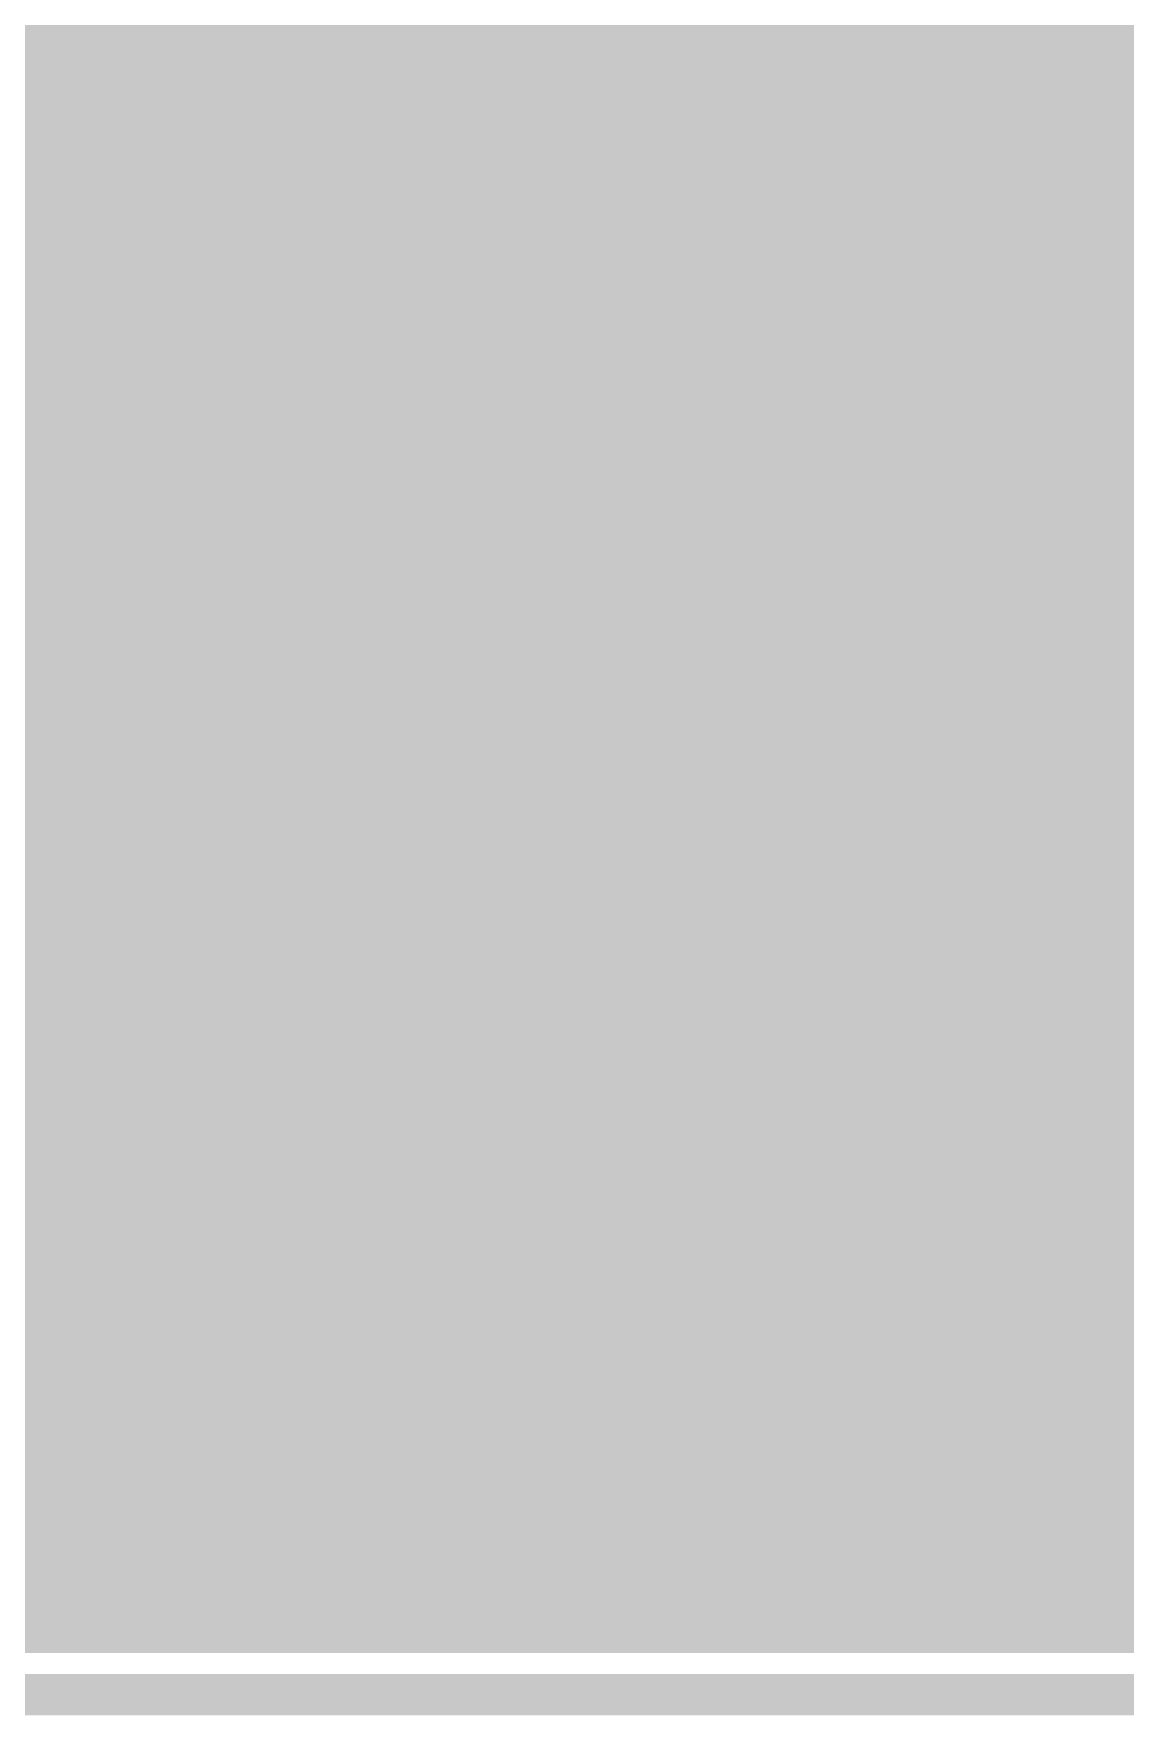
# Model space of a CAD drawing. Extents: x -7 to 100, y -42 to 30.
# Drawn here: x 17.45 to 24.13, y -0.13 to 10.17 of the extents above; entities that cross this region are included whole.
import ezdxf

# ---------------------------------------------------------------- set-up
doc = ezdxf.new("R2010")
doc.units = 0
doc.header["$MEASUREMENT"] = 0
doc.layers.get('0').update_dxf_attribs({"linetype": 'CONTINUOUS'})
for name, color, linetype in [('22-315-0_BOT', 7, 'CONTINUOUS'), ('22-315-0_DRD', 7, 'CONTINUOUS'), ('22-315-0_GND', 6, 'CONTINUOUS'), ('22-315-0_IN1', 4, 'CONTINUOUS'), ('22-315-0_SMB', 3, 'CONTINUOUS'), ('22-315-0_SMT', 5, 'CONTINUOUS'), ('22-315-0_SPT', 14, 'CONTINUOUS'), ('22-315-0_SSB', 9, 'CONTINUOUS'), ('22-315-0_SST', 12, 'CONTINUOUS'), ('22-315-0_TOP', 11, 'CONTINUOUS'), ('THRUHOLE_TAP', 15, 'CONTINUOUS')]:
    doc.layers.add(name, color=color, linetype=linetype)

# ---------------------------------------------------------------- blocks, each defined once
blk = doc.blocks.new('ROUND_30')
at = {"const_width": 0.35052}
blk.add_lwpolyline([(-0.17526, 0, 1), (0.17526, 0, 1)], format="xyb", close=True, dxfattribs=at)
blk = doc.blocks.new('ROUND_62')
at = {"const_width": 0.35052}
blk.add_lwpolyline([(-0.17526, 0, 1), (0.17526, 0, 1)], format="xyb", close=True, dxfattribs=at)
blk = doc.blocks.new('RECTANGLE_41')
blk.add_solid([(2.0066, 0.8636), (2.0066, -0.8636), (-2.0066, 0.8636), (-2.0066, -0.8636)])
blk = doc.blocks.new('RECTANGLE_42')
blk.add_solid([(0.6985, 0.8636), (0.6985, -0.8636), (-0.6985, 0.8636), (-0.6985, -0.8636)])
blk = doc.blocks.new('ROUND_83')
at = {"const_width": 0.10033}
blk.add_lwpolyline([(-0.050164, 0, 1), (0.050164, 0, 1)], format="xyb", close=True, dxfattribs=at)

msp = doc.modelspace()

# ---------------------------------------------------------------- linework, layer by layer
at = {"layer": '22-315-0_BOT'}
for points, const_width in [([(17.3482, 22.6441), (17.3482, 9.7028)], 0.254), ([(17.5768, 22.4155), (17.5768, 9.82218)], 0.254), ([(17.8054, 22.1869), (17.8054, 9.8298)], 0.254), ([(18.034, 21.9583), (18.034, 9.8298)], 0.254), ([(18.2626, 11.21918), (18.2626, 9.8298)], 0.254), ([(18.4912, 11.00836), (18.4912, 9.8298)], 0.254), ([(20.0914, 11.00836), (20.0914, 9.8298)], 0.254), ([(18.7198, 10.9728), (18.7198, 9.8298)], 0.254), ([(18.9484, 10.9728), (18.9484, 9.8298)], 0.254), ([(19.177, 10.86612), (19.177, 9.8298)], 0.254), ([(19.8628, 10.82294), (19.8628, 9.8298)], 0.254), ([(19.4056, 10.76706), (19.4056, 9.8298)], 0.254), ([(19.6342, 10.75436), (19.6342, 9.8298)], 0.254), ([(20.32, 10.6172), (20.32, 9.8298)], 0.254), ([(20.5486, 10.6172), (20.5486, 9.8298)], 0.254), ([(20.68576, 10.6172), (21.17598, 10.12698)], 0.254), ([(24.39924, 10.6172), (23.9141, 10.12952)], 0.254), ([(20.7772, 10.52576), (20.7772, 9.8298)], 0.254), ([(24.2062, 10.42416), (24.2062, 9.779)], 0.254), ([(21.0058, 10.29716), (21.0058, 9.8298)], 0.254), ([(21.09216, 10.2108), (12.0777, 10.2108)], 0.254), ([(23.9776, 10.19556), (23.9776, 9.8298)], 0.254), ([(34.1122, 10.2108), (23.99284, 10.2108)], 0.254), ([(21.2344, 10.07872), (21.2344, 9.8298)], 0.254), ([(34.1122, 9.9822), (11.95578, 9.9822)], 0.254), ([(23.622, 10.0076), (21.463, 10.0076)], 0.254), ([(21.463, 10.0076), (21.463, 9.8298)], 0.254), ([(21.6916, 10.0076), (21.6916, 9.8298)], 0.254), ([(21.9202, 10.0076), (21.9202, 9.8298)], 0.254), ([(22.1488, 10.0076), (22.1488, 9.8298)], 0.254), ([(22.3774, 10.0076), (22.3774, 9.8298)], 0.254), ([(22.606, 10.0076), (22.606, 9.8298)], 0.254), ([(22.8346, 10.0076), (22.8346, 9.8298)], 0.254), ([(23.0632, 10.0076), (23.0632, 9.8298)], 0.254), ([(23.2918, 10.0076), (23.2918, 9.8298)], 0.254), ([(23.5204, 10.0076), (23.5204, 9.8298)], 0.254), ([(23.749, 10.02792), (23.749, 9.8298)], 0.254), ([(24.003, 9.8298), (17.653, 9.8298)], 0.254), ([(17.40662, 9.7536), (11.59002, 9.7536)], 0.254), ([(34.1122, 9.7536), (24.24684, 9.7536)], 0.254), ([(17.653, 9.398), (17.653, 2.921)], 0.254), ([(24.003, 9.398), (17.653, 9.398)], 0.254), ([(24.003, 9.398), (24.003, 2.921), (17.653, 2.921)], 0.254), ([(17.7546, 9.398), (17.7546, 2.921)], 0.254), ([(17.9832, 9.398), (17.9832, 2.921)], 0.254), ([(18.2118, 9.398), (18.2118, 2.921)], 0.254), ([(18.4404, 9.398), (18.4404, 2.921)], 0.254), ([(18.669, 9.398), (18.669, 2.921)], 0.254), ([(18.8976, 9.398), (18.8976, 2.921)], 0.254), ([(19.1262, 9.398), (19.1262, 2.921)], 0.254), ([(19.3548, 9.398), (19.3548, 2.921)], 0.254), ([(19.5834, 9.398), (19.5834, 2.921)], 0.254), ([(19.812, 9.398), (19.812, 2.921)], 0.254), ([(20.0406, 9.398), (20.0406, 2.921)], 0.254), ([(20.2692, 9.398), (20.2692, 2.921)], 0.254), ([(20.4978, 9.398), (20.4978, 2.921)], 0.254), ([(20.7264, 9.398), (20.7264, 2.921)], 0.254), ([(20.955, 9.398), (20.955, 2.921)], 0.254), ([(21.1836, 9.398), (21.1836, 2.921)], 0.254), ([(21.4122, 9.398), (21.4122, 2.921)], 0.254), ([(21.6408, 9.398), (21.6408, 2.921)], 0.254), ([(21.8694, 9.398), (21.8694, 2.921)], 0.254), ([(22.098, 9.398), (22.098, 2.921)], 0.254), ([(22.3266, 9.398), (22.3266, 2.921)], 0.254), ([(22.5552, 9.398), (22.5552, 2.921)], 0.254), ([(22.7838, 9.398), (22.7838, 2.921)], 0.254), ([(23.0124, 9.398), (23.0124, 2.921)], 0.254), ([(23.241, 9.398), (23.241, 2.921)], 0.254), ([(23.4696, 9.398), (23.4696, 2.921)], 0.254), ([(23.6982, 9.398), (23.6982, 2.921)], 0.254), ([(23.9268, 9.398), (23.9268, 2.921)], 0.254), ([(24.003, 9.1948), (17.653, 9.1948)], 0.254), ([(24.003, 8.9662), (17.653, 8.9662)], 0.254), ([(24.003, 8.7376), (17.653, 8.7376)], 0.254), ([(24.003, 8.509), (17.653, 8.509)], 0.254), ([(24.003, 8.2804), (17.653, 8.2804)], 0.254), ([(24.003, 8.0518), (17.653, 8.0518)], 0.254), ([(24.003, 7.8232), (17.653, 7.8232)], 0.254), ([(24.003, 7.5946), (17.653, 7.5946)], 0.254), ([(24.003, 7.366), (17.653, 7.366)], 0.254), ([(24.003, 7.1374), (17.653, 7.1374)], 0.254), ([(24.003, 6.9088), (17.653, 6.9088)], 0.254), ([(24.003, 6.6802), (17.653, 6.6802)], 0.254), ([(24.003, 6.4516), (17.653, 6.4516)], 0.254), ([(24.003, 6.223), (17.653, 6.223)], 0.254), ([(24.003, 5.9944), (17.653, 5.9944)], 0.254), ([(24.003, 5.7658), (17.653, 5.7658)], 0.254), ([(24.003, 5.5372), (17.653, 5.5372)], 0.254), ([(24.003, 5.3086), (17.653, 5.3086)], 0.254), ([(24.003, 5.08), (17.653, 5.08)], 0.254), ([(24.003, 4.8514), (17.653, 4.8514)], 0.254), ([(24.003, 4.6228), (17.653, 4.6228)], 0.254), ([(24.003, 4.3942), (17.653, 4.3942)], 0.254), ([(24.003, 4.1656), (17.653, 4.1656)], 0.254), ([(24.003, 3.937), (17.653, 3.937)], 0.254), ([(24.003, 3.7084), (17.653, 3.7084)], 0.254), ([(24.003, 3.4798), (17.653, 3.4798)], 0.254), ([(24.003, 3.2512), (17.653, 3.2512)], 0.254), ([(24.003, 3.0226), (17.653, 3.0226)], 0.254), ([(12.60602, 2.54), (12.60602, 1.10998), (13.081, 0.635), (66.802, 0.635), (67.31, 1.143), (67.31, 2.4638)], 0.3048), ([(17.3482, 2.61366), (17.3482, 1.0922)], 0.254), ([(17.5768, 2.49682), (17.5768, 1.0922)], 0.254), ([(24.003, 2.4892), (17.653, 2.4892)], 0.254), ([(17.8054, 2.4892), (17.8054, 1.0922)], 0.254), ([(18.034, 2.4892), (18.034, 1.0922)], 0.254), ([(18.2626, 2.4892), (18.2626, 1.0922)], 0.254), ([(18.4912, 2.4892), (18.4912, 1.0922)], 0.254), ([(18.7198, 2.4892), (18.7198, 1.0922)], 0.254), ([(18.9484, 2.4892), (18.9484, 1.0922)], 0.254), ([(19.177, 2.4892), (19.177, 1.0922)], 0.254), ([(19.4056, 2.4892), (19.4056, 1.0922)], 0.254), ([(19.6342, 2.4892), (19.6342, 1.0922)], 0.254), ([(19.8628, 2.4892), (19.8628, 1.0922)], 0.254), ([(20.0914, 2.4892), (20.0914, 1.0922)], 0.254), ([(20.32, 2.4892), (20.32, 1.0922)], 0.254), ([(20.5486, 2.4892), (20.5486, 1.0922)], 0.254), ([(20.7772, 2.4892), (20.7772, 1.0922)], 0.254), ([(21.0058, 2.4892), (21.0058, 1.0922)], 0.254), ([(21.2344, 2.4892), (21.2344, 1.0922)], 0.254), ([(21.463, 2.4892), (21.463, 1.0922)], 0.254), ([(21.6916, 2.4892), (21.6916, 1.0922)], 0.254), ([(21.9202, 2.4892), (21.9202, 1.0922)], 0.254), ([(22.1488, 2.4892), (22.1488, 1.0922)], 0.254), ([(22.3774, 2.4892), (22.3774, 1.0922)], 0.254), ([(22.606, 2.4892), (22.606, 1.0922)], 0.254), ([(22.8346, 2.4892), (22.8346, 1.0922)], 0.254), ([(23.0632, 2.4892), (23.0632, 1.0922)], 0.254), ([(23.2918, 2.4892), (23.2918, 1.0922)], 0.254), ([(23.5204, 2.4892), (23.5204, 1.0922)], 0.254), ([(23.749, 2.4892), (23.749, 1.0922)], 0.254), ([(23.9776, 2.4892), (23.9776, 1.0922)], 0.254), ([(24.2062, 2.54), (24.2062, 1.0922)], 0.254), ([(24.9555, 2.4384), (15.7353, 2.4384)], 0.254), ([(24.9555, 2.2098), (15.7353, 2.2098)], 0.254), ([(24.92756, 1.9812), (15.7353, 1.9812)], 0.254), ([(24.89708, 1.7526), (15.7353, 1.7526)], 0.254), ([(24.94788, 1.524), (15.7353, 1.524)], 0.254), ([(25.09774, 1.2954), (13.06576, 1.2954)], 0.254), ([(39.10838, 1.0922), (13.26896, 1.0922)], 0.254)]:
    msp.add_lwpolyline(points, dxfattribs=dict(at, const_width=const_width))
at = {"layer": '22-315-0_BOT', "const_width": 0.254}
for points in [[(21.17598, 10.12698, 0.1989124), (21.463, 10.00809)], [(23.622, 10.0076, 0.1989115), (23.90937, 10.12663)], [(23.622, 10.0076, 0.1989115), (23.90937, 10.12663)], [(17.653, 9.8298, 0.4142136), (17.2212, 9.398)], [(24.4348, 9.398, 0.4142136), (24.003, 9.8298)], [(17.2212, 2.921, 0.4142136), (17.653, 2.4892)], [(24.003, 2.4892, 0.4142136), (24.4348, 2.921)]]:
    msp.add_lwpolyline(points, format="xyb", dxfattribs=at)
at = {"layer": '22-315-0_DRD', "const_width": 0.254}
for points in [[(0, 0), (-7.00024, 0), (-7.00024, 29.99994), (99.9998, 29.99994), (99.9998, 0), (0, 0)], [(17.653, 7.747), (17.653, 6.477)], [(18.923, 7.747), (17.653, 7.747)], [(18.288, 7.747), (18.288, 6.477)], [(18.923, 6.477), (18.923, 7.747)], [(20.32, 7.747), (20.32, 6.477)], [(21.59, 7.747), (20.32, 7.747)], [(20.955, 7.747), (20.955, 6.477)], [(21.59, 6.477), (21.59, 7.747)], [(22.987, 7.747), (22.987, 6.477)], [(24.257, 7.747), (22.987, 7.747)], [(23.622, 7.747), (23.622, 6.477)], [(24.257, 6.477), (24.257, 7.747)], [(18.923, 7.112), (17.653, 7.112)], [(21.59, 7.112), (20.32, 7.112)], [(24.257, 7.112), (22.987, 7.112)], [(17.653, 6.477), (18.923, 6.477)], [(20.32, 6.477), (21.59, 6.477)], [(22.987, 6.477), (24.257, 6.477)], [(18.923, 6.096), (18.923, 4.826)], [(20.193, 6.096), (18.923, 6.096)], [(19.558, 6.096), (19.558, 4.826)], [(20.193, 4.826), (20.193, 6.096)], [(21.717, 6.096), (21.717, 4.826)], [(22.987, 6.096), (21.717, 6.096)], [(22.352, 6.096), (22.352, 4.826)], [(22.987, 4.826), (22.987, 6.096)], [(20.193, 5.461), (18.923, 5.461)], [(22.987, 5.461), (21.717, 5.461)], [(18.923, 4.826), (20.193, 4.826)], [(21.717, 4.826), (22.987, 4.826)], [(17.653, 4.318), (17.653, 3.048)], [(18.923, 4.318), (17.653, 4.318)], [(18.288, 4.318), (18.288, 3.048)], [(18.923, 3.048), (18.923, 4.318)], [(20.32, 4.318), (20.32, 3.048)], [(21.59, 4.318), (20.32, 4.318)], [(20.955, 4.318), (20.955, 3.048)], [(21.59, 3.048), (21.59, 4.318)], [(22.987, 4.318), (22.987, 3.048)], [(24.257, 4.318), (22.987, 4.318)], [(23.622, 4.318), (23.622, 3.048)], [(24.257, 3.048), (24.257, 4.318)], [(18.923, 3.683), (17.653, 3.683)], [(21.59, 3.683), (20.32, 3.683)], [(24.257, 3.683), (22.987, 3.683)], [(17.653, 3.048), (18.923, 3.048)], [(20.32, 3.048), (21.59, 3.048)], [(22.987, 3.048), (24.257, 3.048)]]:
    msp.add_lwpolyline(points, dxfattribs=at)
at = {"layer": '22-315-0_GND', "const_width": 0.254}
msp.add_lwpolyline([(0, 0), (-7.00024, 0), (-7.00024, 29.99994), (99.9998, 29.99994), (99.9998, 0), (0, 0)], dxfattribs=at)
at = {"layer": '22-315-0_IN1', "const_width": 0.254}
for points in [[(17.3482, 29.337), (17.3482, 0.381)], [(17.5768, 29.337), (17.5768, 0.381)], [(17.8054, 29.337), (17.8054, 7.58952)], [(18.034, 29.337), (18.034, 7.74192)], [(18.2626, 29.337), (18.2626, 7.79018)], [(18.4912, 29.337), (18.4912, 7.7597)], [(18.7198, 29.337), (18.7198, 7.63778)], [(20.5486, 29.337), (20.5486, 7.65556)], [(20.7772, 29.337), (20.7772, 7.76732)], [(21.0058, 29.337), (21.0058, 7.79018)], [(21.2344, 29.337), (21.2344, 7.73176)], [(21.463, 29.337), (21.463, 7.56412)], [(21.6916, 29.337), (21.6916, 5.62102)], [(21.9202, 29.337), (21.9202, 5.98678)], [(22.1488, 29.337), (22.1488, 6.1087)], [(23.749, 29.337), (23.749, 7.78002)], [(23.9776, 29.337), (23.9776, 7.69112)], [(24.2062, 29.337), (24.2062, 7.45998)], [(23.5204, 15.07744), (23.5204, 7.78256)], [(22.3774, 14.75994), (22.3774, 6.13918)], [(23.2918, 14.71422), (23.2918, 7.70636)], [(22.606, 14.61008), (22.606, 6.09092)], [(22.8346, 14.55928), (22.8346, 5.93852)], [(23.0632, 14.58976), (23.0632, 7.49808)], [(20.32, 12.45616), (20.32, 7.3533)], [(18.9484, 11.12774), (18.9484, 7.27202)], [(20.0914, 11.00836), (20.0914, 5.88264)], [(19.177, 10.86612), (19.177, 6.02488)], [(19.8628, 10.82294), (19.8628, 6.06806)], [(19.4056, 10.76706), (19.4056, 6.12394)], [(19.6342, 10.75436), (19.6342, 6.13664)], [(28.6512, 10.2108), (12.0777, 10.2108)], [(28.6512, 9.9822), (11.95578, 9.9822)], [(28.6512, 9.7536), (11.59002, 9.7536)], [(28.6512, 9.525), (-3.11404, 9.525)], [(28.6512, 9.2964), (-3.29184, 9.2964)], [(28.6512, 9.0678), (-3.00228, 9.0678)], [(28.6512, 8.8392), (-2.84734, 8.8392)], [(28.6512, 8.6106), (1.49352, 8.6106)], [(28.6512, 8.382), (1.64592, 8.382)], [(28.6512, 8.1534), (1.69418, 8.1534)], [(28.6512, 7.9248), (1.6637, 7.9248)], [(17.94002, 7.6962), (1.54178, 7.6962)], [(20.60702, 7.6962), (18.63598, 7.6962)], [(23.27402, 7.6962), (21.30298, 7.6962)], [(28.6512, 7.6962), (23.96998, 7.6962)], [(17.70888, 7.4676), (1.17602, 7.4676)], [(20.37588, 7.4676), (18.86712, 7.4676)], [(23.04288, 7.4676), (21.53412, 7.4676)], [(28.6512, 7.4676), (24.20112, 7.4676)], [(17.61998, 7.239), (-2.6797, 7.239)], [(20.28698, 7.239), (18.95602, 7.239)], [(22.95398, 7.239), (21.62302, 7.239)], [(17.6149, 7.0104), (-2.6797, 7.0104)], [(20.2819, 7.0104), (18.95856, 7.0104)], [(22.9489, 7.0104), (21.62556, 7.0104)], [(18.9484, 6.94944), (18.9484, 5.76072)], [(17.69364, 6.7818), (-2.6797, 6.7818)], [(20.36064, 6.7818), (18.88236, 6.7818)], [(20.32, 6.86816), (20.32, 3.9243)], [(23.02764, 6.7818), (21.54936, 6.7818)], [(28.6512, 6.7818), (24.21636, 6.7818)], [(23.0632, 6.72338), (23.0632, 4.06908)], [(24.2062, 6.76402), (24.2062, 4.03098)], [(17.8054, 6.63194), (17.8054, 4.16052)], [(18.7198, 6.58622), (18.7198, 4.20878)], [(20.5486, 6.5659), (20.5486, 4.22656)], [(21.463, 6.65988), (21.463, 4.13512)], [(17.89938, 6.5532), (-2.6797, 6.5532)], [(18.034, 6.48208), (18.034, 4.31292)], [(18.4912, 6.46176), (18.4912, 4.3307)], [(20.56638, 6.5532), (18.67408, 6.5532)], [(21.2344, 6.49224), (21.2344, 4.30276)], [(23.23338, 6.5532), (21.34108, 6.5532)], [(23.2918, 6.51764), (23.2918, 4.27736)], [(23.9776, 6.53288), (23.9776, 4.26212)], [(28.6512, 6.5532), (24.00808, 6.5532)], [(18.2626, 6.43128), (18.2626, 4.36118)], [(20.7772, 6.45414), (20.7772, 4.33832)], [(21.0058, 6.43382), (21.0058, 4.36118)], [(23.5204, 6.4389), (23.5204, 4.35356)], [(23.749, 6.44398), (23.749, 4.35102)], [(28.6512, 6.3246), (-2.6797, 6.3246)], [(19.31416, 6.096), (-2.6797, 6.096)], [(22.10816, 6.096), (19.7993, 6.096)], [(28.6512, 6.096), (22.5933, 6.096)], [(19.0119, 5.8674), (4.9149, 5.8674)], [(21.8059, 5.8674), (20.10156, 5.8674)], [(28.6512, 5.8674), (22.89556, 5.8674)], [(18.90014, 5.6388), (5.28066, 5.6388)], [(21.69414, 5.6388), (20.21332, 5.6388)], [(28.6512, 5.6388), (23.00732, 5.6388)], [(18.87982, 5.4102), (5.52704, 5.4102)], [(21.67382, 5.4102), (20.23618, 5.4102)], [(28.6512, 5.4102), (23.03018, 5.4102)], [(21.6916, 5.29844), (21.6916, 0.381)], [(18.93824, 5.1816), (5.70992, 5.1816)], [(18.9484, 5.15874), (18.9484, 3.84302)], [(21.73224, 5.1816), (20.17776, 5.1816)], [(28.6512, 5.1816), (22.97176, 5.1816)], [(20.0914, 5.03936), (20.0914, 0.381)], [(19.10588, 4.953), (5.84708, 4.953)], [(21.89988, 4.953), (20.01012, 4.953)], [(21.9202, 4.93522), (21.9202, 0.381)], [(28.6512, 4.953), (22.80412, 4.953)], [(22.8346, 4.98094), (22.8346, 0.381)], [(19.177, 4.89712), (19.177, 0.381)], [(19.8628, 4.85394), (19.8628, 0.381)], [(22.606, 4.83108), (22.606, 0.381)], [(28.6512, 4.7244), (5.94868, 4.7244)], [(19.4056, 4.79806), (19.4056, 0.381)], [(19.6342, 4.78536), (19.6342, 0.381)], [(22.1488, 4.81076), (22.1488, 0.381)], [(22.3774, 4.78028), (22.3774, 0.381)], [(28.6512, 4.4958), (6.0198, 4.4958)], [(17.94002, 4.2672), (6.06298, 4.2672)], [(20.60702, 4.2672), (18.63598, 4.2672)], [(23.27402, 4.2672), (21.30298, 4.2672)], [(28.6512, 4.2672), (23.96998, 4.2672)], [(17.70888, 4.0386), (6.07822, 4.0386)], [(20.37588, 4.0386), (18.86712, 4.0386)], [(23.04288, 4.0386), (21.53412, 4.0386)], [(28.6512, 4.0386), (24.20112, 4.0386)], [(17.61998, 3.81), (6.0706, 3.81)], [(20.28698, 3.81), (18.95602, 3.81)], [(22.95398, 3.81), (21.62302, 3.81)], [(17.6149, 3.5814), (15.7353, 3.5814)], [(20.2819, 3.5814), (18.95856, 3.5814)], [(22.9489, 3.5814), (21.62556, 3.5814)], [(18.9484, 3.52044), (18.9484, 0.381)], [(20.32, 3.43916), (20.32, 0.381)], [(17.69364, 3.3528), (15.7353, 3.3528)], [(20.36064, 3.3528), (18.88236, 3.3528)], [(23.02764, 3.3528), (21.54936, 3.3528)], [(23.0632, 3.29438), (23.0632, 0.381)], [(24.2062, 3.33502), (24.2062, 0.381)], [(28.6512, 3.3528), (24.21636, 3.3528)], [(17.8054, 3.20294), (17.8054, 0.381)], [(21.463, 3.23088), (21.463, 0.381)], [(17.89938, 3.1242), (15.7353, 3.1242)], [(20.56638, 3.1242), (18.67408, 3.1242)], [(18.7198, 3.15722), (18.7198, 0.381)], [(20.5486, 3.1369), (20.5486, 0.381)], [(23.23338, 3.1242), (21.34108, 3.1242)], [(23.2918, 3.08864), (23.2918, 0.381)], [(23.9776, 3.10388), (23.9776, 0.381)], [(28.6512, 3.1242), (24.00808, 3.1242)], [(18.034, 3.05308), (18.034, 0.381)], [(18.2626, 3.00228), (18.2626, 0.381)], [(18.4912, 3.03276), (18.4912, 0.381)], [(20.7772, 3.02514), (20.7772, 0.381)], [(21.0058, 3.00482), (21.0058, 0.381)], [(21.2344, 3.06324), (21.2344, 0.381)], [(23.5204, 3.0099), (23.5204, 0.381)], [(23.749, 3.01498), (23.749, 0.381)], [(28.6512, 2.8956), (15.7353, 2.8956)], [(28.6512, 2.667), (15.7353, 2.667)], [(25.41524, 2.4384), (15.7353, 2.4384)], [(25.05202, 2.2098), (15.7353, 2.2098)], [(24.92756, 1.9812), (15.7353, 1.9812)], [(24.89708, 1.7526), (15.7353, 1.7526)], [(24.94788, 1.524), (15.7353, 1.524)], [(25.09774, 1.2954), (-5.969, 1.2954)], [(28.6512, 1.0668), (-5.969, 1.0668)], [(28.6512, 0.8382), (-5.969, 0.8382)], [(28.6512, 0.6096), (-5.969, 0.6096)], [(28.66898, 0.381), (0.762, 0.381)]]:
    msp.add_lwpolyline(points, dxfattribs=at)
for points in [[(18.288, 7.79272, 0.4142136), (17.60728, 7.112)], [(18.96872, 7.112, 0.4142136), (18.288, 7.79272)], [(20.955, 7.79272, 0.4142136), (20.27428, 7.112)], [(21.63572, 7.112, 0.4142136), (20.955, 7.79272)], [(23.622, 7.79272, 0.4142136), (22.94128, 7.112)], [(24.30272, 7.112, 0.4142136), (23.622, 7.79272)], [(17.60728, 7.112, 0.4142136), (18.288, 6.43128)], [(18.288, 6.43128, 0.4142136), (18.96872, 7.112)], [(20.27428, 7.112, 0.4142136), (20.955, 6.43128)], [(20.955, 6.43128, 0.4142136), (21.63572, 7.112)], [(22.94128, 7.112, 0.4142136), (23.622, 6.43128)], [(23.622, 6.43128, 0.4142136), (24.30272, 7.112)], [(19.558, 6.14172, 0.4142136), (18.87728, 5.461)], [(20.23872, 5.461, 0.4142136), (19.558, 6.14172)], [(22.352, 6.14172, 0.4142136), (21.67128, 5.461)], [(23.03272, 5.461, 0.4142136), (22.352, 6.14172)], [(18.87728, 5.461, 0.4142136), (19.558, 4.78028)], [(19.558, 4.78028, 0.4142136), (20.23872, 5.461)], [(21.67128, 5.461, 0.4142136), (22.352, 4.78028)], [(22.352, 4.78028, 0.4142136), (23.03272, 5.461)], [(18.288, 4.36372, 0.4142136), (17.60728, 3.683)], [(18.96872, 3.683, 0.4142136), (18.288, 4.36372)], [(20.955, 4.36372, 0.4142136), (20.27428, 3.683)], [(21.63572, 3.683, 0.4142136), (20.955, 4.36372)], [(23.622, 4.36372, 0.4142136), (22.94128, 3.683)], [(24.30272, 3.683, 0.4142136), (23.622, 4.36372)], [(17.60728, 3.683, 0.4142136), (18.288, 3.00228)], [(18.288, 3.00228, 0.4142136), (18.96872, 3.683)], [(20.27428, 3.683, 0.4142136), (20.955, 3.00228)], [(20.955, 3.00228, 0.4142136), (21.63572, 3.683)], [(22.94128, 3.683, 0.4142136), (23.622, 3.00228)], [(23.622, 3.00228, 0.4142136), (24.30272, 3.683)]]:
    msp.add_lwpolyline(points, format="xyb", dxfattribs=at)
at = {"layer": '22-315-0_SMB', "const_width": 0.254}
for points in [[(23.622, 8.89), (18.161, 8.89), (18.161, 3.302)], [(18.2626, 8.89), (18.2626, 3.302)], [(18.4912, 8.89), (18.4912, 3.302)], [(18.7198, 8.89), (18.7198, 3.302)], [(18.9484, 8.89), (18.9484, 3.302)], [(19.177, 8.89), (19.177, 3.302)], [(19.4056, 8.89), (19.4056, 3.302)], [(19.6342, 8.89), (19.6342, 3.302)], [(19.8628, 8.89), (19.8628, 3.302)], [(20.0914, 8.89), (20.0914, 3.302)], [(20.32, 8.89), (20.32, 3.302)], [(20.5486, 8.89), (20.5486, 3.302)], [(20.7772, 8.89), (20.7772, 3.302)], [(21.0058, 8.89), (21.0058, 3.302)], [(21.2344, 8.89), (21.2344, 3.302)], [(21.463, 8.89), (21.463, 3.302)], [(21.6916, 8.89), (21.6916, 3.302)], [(21.9202, 8.89), (21.9202, 3.302)], [(22.1488, 8.89), (22.1488, 3.302)], [(22.3774, 8.89), (22.3774, 3.302)], [(22.606, 8.89), (22.606, 3.302)], [(22.8346, 8.89), (22.8346, 3.302)], [(23.0632, 8.89), (23.0632, 3.302)], [(23.2918, 8.89), (23.2918, 3.302)], [(23.5204, 8.89), (23.5204, 3.302)], [(23.622, 8.89), (23.622, 3.302)], [(23.622, 8.6614), (18.161, 8.6614)], [(23.622, 8.4328), (18.161, 8.4328)], [(23.622, 8.2042), (18.161, 8.2042)], [(23.622, 7.9756), (18.161, 7.9756)], [(23.622, 7.747), (18.161, 7.747)], [(23.622, 7.5184), (18.161, 7.5184)], [(23.622, 7.2898), (18.161, 7.2898)], [(23.622, 7.0612), (18.161, 7.0612)], [(23.622, 6.8326), (18.161, 6.8326)], [(23.622, 6.604), (18.161, 6.604)], [(23.622, 6.3754), (18.161, 6.3754)], [(23.622, 6.1468), (18.161, 6.1468)], [(23.622, 5.9182), (18.161, 5.9182)], [(23.622, 5.6896), (18.161, 5.6896)], [(23.622, 5.461), (18.161, 5.461)], [(23.622, 5.2324), (18.161, 5.2324)], [(23.622, 5.0038), (18.161, 5.0038)], [(23.622, 4.7752), (18.161, 4.7752)], [(23.622, 4.5466), (18.161, 4.5466)], [(23.622, 4.318), (18.161, 4.318)], [(23.622, 4.0894), (18.161, 4.0894)], [(23.622, 3.8608), (18.161, 3.8608)], [(23.622, 3.6322), (18.161, 3.6322)], [(23.622, 3.4036), (18.161, 3.4036)], [(23.622, 3.302), (18.161, 3.302)]]:
    msp.add_lwpolyline(points, dxfattribs=at)
at = {"layer": '22-315-0_SMT', "const_width": 0.254}
for points in [[(23.876, 9.144), (17.78, 9.144), (17.78, 3.302)], [(17.8816, 9.144), (17.8816, 3.302)], [(18.1102, 9.144), (18.1102, 3.302)], [(18.3388, 9.144), (18.3388, 3.302)], [(18.5674, 9.144), (18.5674, 3.302)], [(18.796, 9.144), (18.796, 3.302)], [(19.0246, 9.144), (19.0246, 3.302)], [(19.2532, 9.144), (19.2532, 3.302)], [(19.4818, 9.144), (19.4818, 3.302)], [(19.7104, 9.144), (19.7104, 3.302)], [(19.939, 9.144), (19.939, 3.302)], [(20.1676, 9.144), (20.1676, 3.302)], [(20.3962, 9.144), (20.3962, 3.302)], [(20.6248, 9.144), (20.6248, 3.302)], [(20.8534, 9.144), (20.8534, 3.302)], [(21.082, 9.144), (21.082, 3.302)], [(21.3106, 9.144), (21.3106, 3.302)], [(21.5392, 9.144), (21.5392, 3.302)], [(21.7678, 9.144), (21.7678, 3.302)], [(21.9964, 9.144), (21.9964, 3.302)], [(22.225, 9.144), (22.225, 3.302)], [(22.4536, 9.144), (22.4536, 3.302)], [(22.6822, 9.144), (22.6822, 3.302)], [(22.9108, 9.144), (22.9108, 3.302)], [(23.1394, 9.144), (23.1394, 3.302)], [(23.368, 9.144), (23.368, 3.302)], [(23.5966, 9.144), (23.5966, 3.302)], [(23.8252, 9.144), (23.8252, 3.302)], [(23.876, 9.144), (23.876, 3.302)], [(23.876, 9.1186), (17.78, 9.1186)], [(23.876, 8.89), (17.78, 8.89)], [(23.876, 8.6614), (17.78, 8.6614)], [(23.876, 8.4328), (17.78, 8.4328)], [(23.876, 8.2042), (17.78, 8.2042)], [(23.876, 7.9756), (17.78, 7.9756)], [(23.876, 7.747), (17.78, 7.747)], [(23.876, 7.5184), (17.78, 7.5184)], [(23.876, 7.2898), (17.78, 7.2898)], [(23.876, 7.0612), (17.78, 7.0612)], [(23.876, 6.8326), (17.78, 6.8326)], [(23.876, 6.604), (17.78, 6.604)], [(23.876, 6.3754), (17.78, 6.3754)], [(23.876, 6.1468), (17.78, 6.1468)], [(23.876, 5.9182), (17.78, 5.9182)], [(23.876, 5.6896), (17.78, 5.6896)], [(23.876, 5.461), (17.78, 5.461)], [(23.876, 5.2324), (17.78, 5.2324)], [(23.876, 5.0038), (17.78, 5.0038)], [(23.876, 4.7752), (17.78, 4.7752)], [(23.876, 4.5466), (17.78, 4.5466)], [(23.876, 4.318), (17.78, 4.318)], [(23.876, 4.0894), (17.78, 4.0894)], [(23.876, 3.8608), (17.78, 3.8608)], [(23.876, 3.6322), (17.78, 3.6322)], [(23.876, 3.4036), (17.78, 3.4036)], [(23.876, 3.302), (17.78, 3.302)]]:
    msp.add_lwpolyline(points, dxfattribs=at)
at = {"layer": '22-315-0_SSB', "const_width": 0.1524}
msp.add_lwpolyline([(22.42058, 9.9441), (22.2504, 9.88568), (22.2504, 9.53008), (22.42058, 9.47166), (23.09876, 9.47166), (23.2664, 9.53008), (23.2664, 9.88568), (23.09876, 9.9441)], dxfattribs=at)
at = {"layer": '22-315-0_SST', "const_width": 0.1524}
for points in [[(22.95652, 10.86612), (22.95652, 10.0203), (22.89556, 9.85012), (22.53996, 9.85012), (22.48154, 10.0203), (22.48154, 10.86612)], [(23.79472, 10.18794), (23.31974, 10.18794), (23.55596, 10.86612), (23.67534, 10.86612), (23.67534, 9.85012)], [(17.526, 0.5334), (24.384, 0.5334), (24.384, 9.6266), (17.526, 9.6266), (17.526, 0.5334)]]:
    msp.add_lwpolyline(points, dxfattribs=at)
at = {"layer": '22-315-0_TOP'}
for points, const_width in [([(26.035, 8.79856), (25.9969, 8.79856), (24.892, 9.906), (17.018, 9.906), (16.51, 10.414), (11.43, 10.414)], 0.635), ([(24.003, 9.271), (17.653, 9.271), (17.653, 3.683)], 0.254), ([(17.7546, 9.271), (17.7546, 3.175)], 0.254), ([(17.9832, 9.271), (17.9832, 3.175)], 0.254), ([(18.2118, 9.271), (18.2118, 3.175)], 0.254), ([(18.4404, 9.271), (18.4404, 3.175)], 0.254), ([(18.669, 9.271), (18.669, 3.175)], 0.254), ([(18.8976, 9.271), (18.8976, 3.175)], 0.254), ([(19.1262, 9.271), (19.1262, 3.175)], 0.254), ([(19.3548, 9.271), (19.3548, 3.175)], 0.254), ([(19.5834, 9.271), (19.5834, 3.175)], 0.254), ([(19.812, 9.271), (19.812, 3.175)], 0.254), ([(20.0406, 9.271), (20.0406, 3.175)], 0.254), ([(20.2692, 9.271), (20.2692, 3.175)], 0.254), ([(20.4978, 9.271), (20.4978, 3.175)], 0.254), ([(20.7264, 9.271), (20.7264, 3.175)], 0.254), ([(20.955, 9.271), (20.955, 3.175)], 0.254), ([(21.1836, 9.271), (21.1836, 3.175)], 0.254), ([(21.4122, 9.271), (21.4122, 3.175)], 0.254), ([(21.6408, 9.271), (21.6408, 3.175)], 0.254), ([(21.8694, 9.271), (21.8694, 3.175)], 0.254), ([(22.098, 9.271), (22.098, 3.175)], 0.254), ([(22.3266, 9.271), (22.3266, 3.175)], 0.254), ([(22.5552, 9.271), (22.5552, 3.175)], 0.254), ([(22.7838, 9.271), (22.7838, 3.175)], 0.254), ([(23.0124, 9.271), (23.0124, 3.175)], 0.254), ([(23.241, 9.271), (23.241, 3.175)], 0.254), ([(23.4696, 9.271), (23.4696, 3.175)], 0.254), ([(23.6982, 9.271), (23.6982, 3.175)], 0.254), ([(23.9268, 9.271), (23.9268, 3.175)], 0.254), ([(24.003, 9.271), (24.003, 3.175)], 0.254), ([(24.003, 9.2202), (17.653, 9.2202)], 0.254), ([(26.07056, 8.79856), (27.94, 8.79856), (27.94, 2.159), (27.559, 1.778), (25.5778, 1.778), (23.241, 1.778)], 0.762), ([(24.003, 8.9916), (17.653, 8.9916)], 0.254), ([(24.003, 8.763), (17.653, 8.763)], 0.254), ([(16.4973, 7.0612), (16.4973, 7.6073), (17.272, 8.382), (20.955, 8.382)], 0.635), ([(24.003, 8.5344), (17.653, 8.5344)], 0.254), ([(20.955, 8.382), (20.955, 7.112)], 0.3048), ([(24.003, 8.3058), (17.653, 8.3058)], 0.254), ([(24.003, 8.0772), (17.653, 8.0772)], 0.254), ([(24.003, 7.8486), (17.653, 7.8486)], 0.254), ([(24.003, 7.62), (17.653, 7.62)], 0.254), ([(24.003, 7.3914), (17.653, 7.3914)], 0.254), ([(24.003, 7.1628), (17.653, 7.1628)], 0.254), ([(20.955, 7.112), (20.955, 3.683)], 0.3048), ([(24.003, 6.9342), (17.653, 6.9342)], 0.254), ([(24.003, 6.7056), (17.653, 6.7056)], 0.254), ([(24.003, 6.477), (17.653, 6.477)], 0.254), ([(24.003, 6.2484), (17.653, 6.2484)], 0.254), ([(24.003, 6.0198), (17.653, 6.0198)], 0.254), ([(18.669, 1.778), (17.399, 1.778), (16.51, 2.667), (16.51, 5.6261), (16.4973, 5.6388)], 0.635), ([(24.003, 5.7912), (17.653, 5.7912)], 0.254), ([(24.003, 5.5626), (17.653, 5.5626)], 0.254), ([(24.003, 5.334), (17.653, 5.334)], 0.254), ([(24.003, 5.1054), (17.653, 5.1054)], 0.254), ([(24.003, 4.8768), (17.653, 4.8768)], 0.254), ([(24.003, 4.6482), (17.653, 4.6482)], 0.254), ([(24.003, 4.4196), (17.653, 4.4196)], 0.254), ([(24.003, 4.191), (17.653, 4.191)], 0.254), ([(24.003, 3.9624), (17.653, 3.9624)], 0.254), ([(24.003, 3.7338), (17.653, 3.7338)], 0.254), ([(17.653, 3.683), (17.653, 3.175)], 0.254), ([(20.955, 3.683), (20.955, 1.778)], 0.3048), ([(24.003, 3.5052), (17.653, 3.5052)], 0.254), ([(24.003, 3.2766), (17.653, 3.2766)], 0.254), ([(24.003, 3.175), (17.653, 3.175)], 0.254), ([(19.8755, 2.667), (19.7485, 2.667)], 0.254), ([(19.7485, 2.667), (19.7485, 0.5334)], 0.254), ([(19.8755, 2.667), (19.7485, 2.667)], 0.254), ([(19.83232, 2.667), (19.83232, 0.381)], 0.254), ([(19.8755, 2.667), (19.8755, 0.5334)], 0.254), ([(22.1615, 2.667), (22.0345, 2.667)], 0.254), ([(22.1615, 2.667), (22.0345, 2.667)], 0.254), ([(22.0345, 2.667), (22.0345, 0.5334)], 0.254), ([(22.11832, 2.667), (22.11832, 0.381)], 0.254), ([(22.1615, 2.667), (22.1615, 0.5334)], 0.254), ([(19.8755, 2.4384), (19.7485, 2.4384)], 0.254), ([(22.1615, 2.4384), (22.0345, 2.4384)], 0.254), ([(19.8755, 2.2098), (19.7485, 2.2098)], 0.254), ([(22.1615, 2.2098), (22.0345, 2.2098)], 0.254), ([(19.8755, 1.9812), (19.7485, 1.9812)], 0.254), ([(22.1615, 1.9812), (22.0345, 1.9812)], 0.254), ([(23.241, 1.778), (25.5778, 1.778)], 0.762), ([(19.8755, 1.7526), (19.7485, 1.7526)], 0.254), ([(22.1615, 1.7526), (22.0345, 1.7526)], 0.254), ([(19.8755, 1.524), (19.7485, 1.524)], 0.254), ([(22.1615, 1.524), (22.0345, 1.524)], 0.254), ([(19.8755, 1.2954), (19.7485, 1.2954)], 0.254), ([(22.1615, 1.2954), (22.0345, 1.2954)], 0.254), ([(17.5895, 1.0668), (6.72084, 1.0668)], 0.254), ([(17.5895, 1.0795), (17.399, 1.0795)], 0.254), ([(17.54632, 1.0795), (17.54632, 0.381)], 0.254), ([(17.5895, 1.0795), (17.5895, 0.5334)], 0.254), ([(19.8755, 1.0668), (19.7485, 1.0668)], 0.254), ([(22.1615, 1.0668), (22.0345, 1.0668)], 0.254), ([(17.5895, 0.8382), (6.4516, 0.8382)], 0.254), ([(19.8755, 0.8382), (19.7485, 0.8382)], 0.254), ([(22.1615, 0.8382), (22.0345, 0.8382)], 0.254), ([(17.5895, 0.6096), (6.12394, 0.6096)], 0.254), ([(19.8755, 0.6096), (19.7485, 0.6096)], 0.254), ([(22.1615, 0.6096), (22.0345, 0.6096)], 0.254), ([(19.7485, 0.5334), (17.5895, 0.5334)], 0.254), ([(17.77492, 0.5334), (17.77492, 0.381)], 0.254), ([(18.00352, 0.5334), (18.00352, 0.381)], 0.254), ([(18.23212, 0.5334), (18.23212, 0.381)], 0.254), ([(18.46072, 0.5334), (18.46072, 0.381)], 0.254), ([(18.68932, 0.5334), (18.68932, 0.381)], 0.254), ([(18.91792, 0.5334), (18.91792, 0.381)], 0.254), ([(19.14652, 0.5334), (19.14652, 0.381)], 0.254), ([(19.37512, 0.5334), (19.37512, 0.381)], 0.254), ([(19.60372, 0.5334), (19.60372, 0.381)], 0.254), ([(22.0345, 0.5334), (19.8755, 0.5334)], 0.254), ([(20.06092, 0.5334), (20.06092, 0.381)], 0.254), ([(20.28952, 0.5334), (20.28952, 0.381)], 0.254), ([(20.51812, 0.5334), (20.51812, 0.381)], 0.254), ([(20.74672, 0.5334), (20.74672, 0.381)], 0.254), ([(20.97532, 0.5334), (20.97532, 0.381)], 0.254), ([(21.20392, 0.5334), (21.20392, 0.381)], 0.254), ([(21.43252, 0.5334), (21.43252, 0.381)], 0.254), ([(21.66112, 0.5334), (21.66112, 0.381)], 0.254), ([(21.88972, 0.5334), (21.88972, 0.381)], 0.254), ([(24.3205, 0.5334), (22.1615, 0.5334)], 0.254), ([(22.34692, 0.5334), (22.34692, 0.381)], 0.254), ([(22.57552, 0.5334), (22.57552, 0.381)], 0.254), ([(22.80412, 0.5334), (22.80412, 0.381)], 0.254), ([(23.03272, 0.5334), (23.03272, 0.381)], 0.254), ([(23.26132, 0.5334), (23.26132, 0.381)], 0.254), ([(23.48992, 0.5334), (23.48992, 0.381)], 0.254), ([(23.71852, 0.5334), (23.71852, 0.381)], 0.254), ([(23.94712, 0.5334), (23.94712, 0.381)], 0.254), ([(24.17572, 0.5334), (24.17572, 0.381)], 0.254), ([(94.59976, 0.381), (5.70484, 0.381)], 0.254)]:
    msp.add_lwpolyline(points, dxfattribs=dict(at, const_width=const_width))
at = {"layer": '22-315-0_TOP', "const_width": 0.254}
msp.add_lwpolyline([(16.9037, 1.2827, 0.1989124), (17.399, 1.07754)], format="xyb", dxfattribs=at)

# ---------------------------------------------------------------- block references
at = {"layer": '22-315-0_BOT'}
for p in [(18.288, 7.112), (20.955, 7.112), (23.622, 7.112), (19.558, 5.461), (22.352, 5.461), (18.288, 3.683), (20.955, 3.683), (23.622, 3.683)]:
    msp.add_blockref('ROUND_30', p, dxfattribs=at)
at = {"layer": '22-315-0_GND'}
for p in [(18.288, 7.112), (20.955, 7.112), (23.622, 7.112), (19.558, 5.461), (22.352, 5.461), (18.288, 3.683), (20.955, 3.683), (23.622, 3.683)]:
    msp.add_blockref('ROUND_62', p, dxfattribs=at)
at = {"layer": '22-315-0_IN1'}
for p in [(18.288, 7.112), (20.955, 7.112), (23.622, 7.112), (19.558, 5.461), (22.352, 5.461), (18.288, 3.683), (20.955, 3.683), (23.622, 3.683)]:
    msp.add_blockref('ROUND_30', p, dxfattribs=at)
at = {"layer": '22-315-0_SMT'}
for name, p in [('RECTANGLE_41', (20.955, 8.382)), ('RECTANGLE_42', (18.669, 1.778)), ('RECTANGLE_42', (20.955, 1.778)), ('RECTANGLE_42', (23.241, 1.778))]:
    msp.add_blockref(name, p, dxfattribs=at)
at = {"layer": '22-315-0_SPT'}
for name, p in [('RECTANGLE_41', (20.955, 8.382)), ('RECTANGLE_42', (18.669, 1.778)), ('RECTANGLE_42', (20.955, 1.778)), ('RECTANGLE_42', (23.241, 1.778))]:
    msp.add_blockref(name, p, dxfattribs=at)
at = {"layer": '22-315-0_TOP'}
for name, p in [('RECTANGLE_41', (20.955, 8.382)), ('ROUND_30', (18.288, 7.112)), ('ROUND_30', (20.955, 7.112)), ('ROUND_30', (23.622, 7.112)), ('ROUND_30', (19.558, 5.461)), ('ROUND_30', (22.352, 5.461)), ('ROUND_30', (18.288, 3.683)), ('ROUND_30', (20.955, 3.683)), ('ROUND_30', (23.622, 3.683)), ('RECTANGLE_42', (18.669, 1.778)), ('RECTANGLE_42', (20.955, 1.778)), ('RECTANGLE_42', (23.241, 1.778))]:
    msp.add_blockref(name, p, dxfattribs=at)
at = {"layer": 'THRUHOLE_TAP'}
for p in [(18.288, 7.112), (20.955, 7.112), (23.622, 7.112), (19.558, 5.461), (22.352, 5.461), (18.288, 3.683), (20.955, 3.683), (23.622, 3.683)]:
    msp.add_blockref('ROUND_83', p, dxfattribs=at)

doc.saveas('drawing.dxf')
